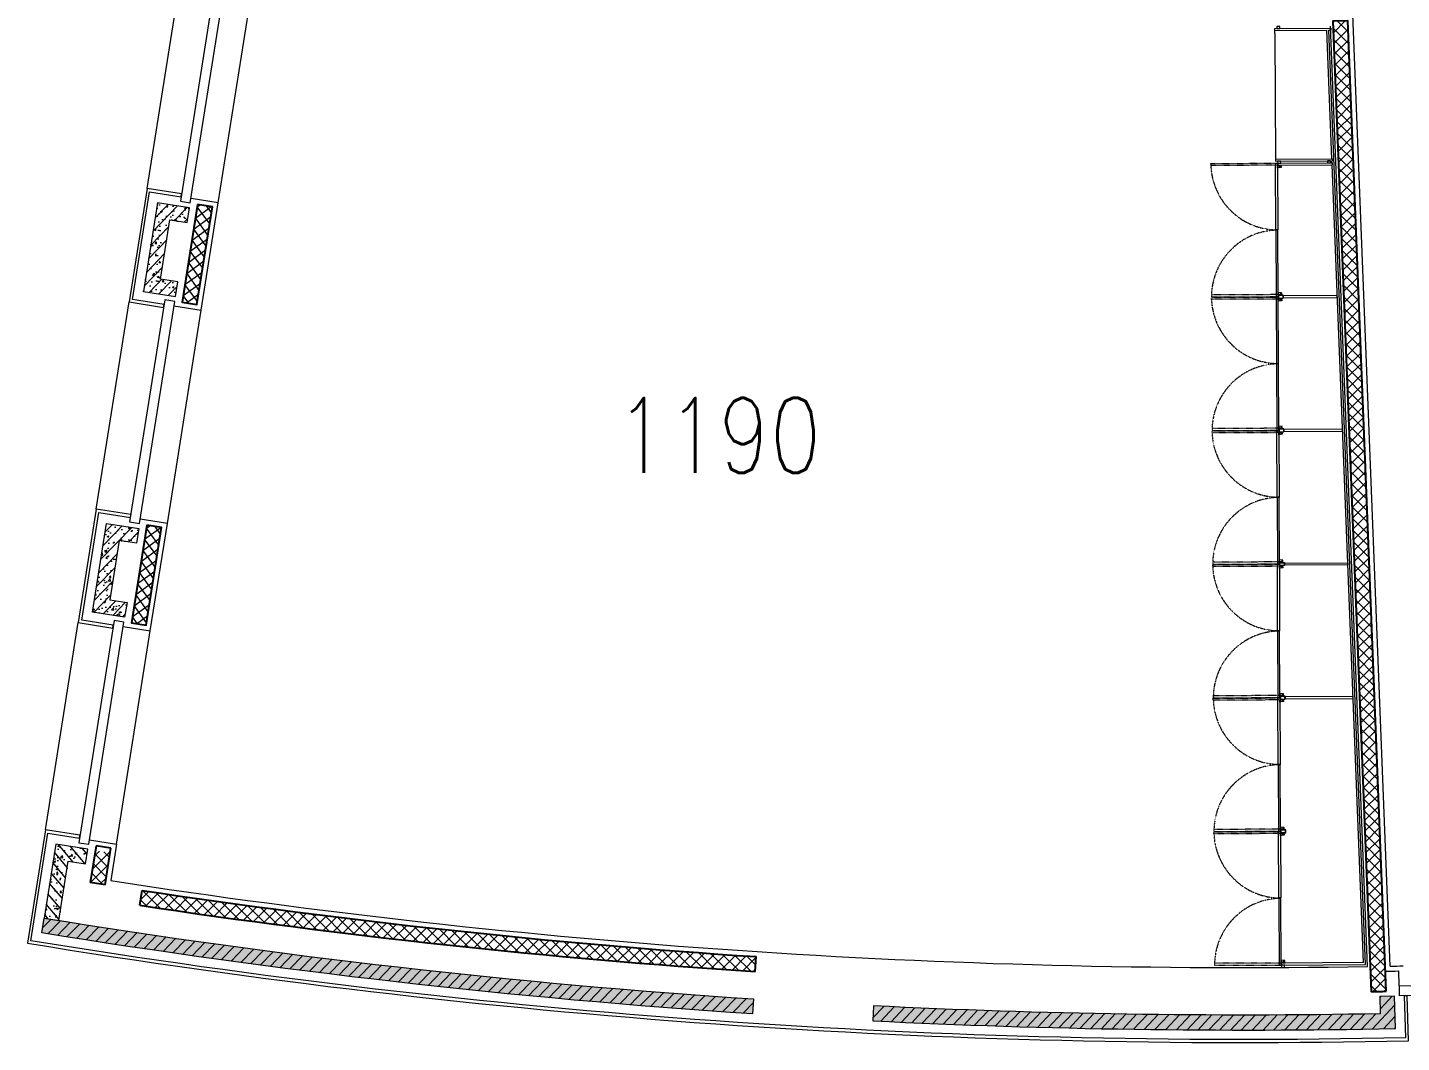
# Model space of a CAD drawing. Header units: inches. Extents: x 13084 to 220150, y 6494 to 167180.
# Drawn here: x 75946 to 89693, y 18680 to 28839 of the extents above; entities that cross this region are included whole.
import ezdxf
from ezdxf.enums import TextEntityAlignment as Align

# ---------------------------------------------------------------- set-up
doc = ezdxf.new("R2010")
doc.units = ezdxf.units.IN
doc.header["$MEASUREMENT"] = 0
doc.linetypes.add('Ground Floor$0$HIDDEN', pattern=[0.375, 0.25, -0.125])
for name, color, linetype, lineweight in [('Ground Floor$0$A-G250-G-Walls-Low-Level', 8, 'Continuous', 15), ('Ground Floor$0$A-G250-G-Walls-Precast-Concrete', 7, 'Continuous', 15), ('Ground Floor$0$A-G250-M-Walls-Blockwork', 7, 'Continuous', 25), ('Ground Floor$0$A-G252-H-Internal-Walls', 251, 'Continuous', 9), ('Ground Floor$0$A-G262-H-Precast-Panel', 251, 'Continuous', 5), ('Ground Floor$0$A-G312-M-Wall-Cladding-Panel', 7, 'Continuous', 9), ('Ground Floor$0$A-G312-M-Wall-Finish-Plaster', 7, 'Continuous', 15), ('Ground Floor$0$A-G321-M-Window', 251, 'Continuous', 9), ('Ground Floor$0$A-G4-M-Furniture-Built-In', 251, 'Continuous', 9), ('Ground Floor$0$Z-Z001-S-Room-Name-Identification-250', 7, 'Continuous', 15)]:
    doc.layers.add(name, color=color, linetype=linetype, lineweight=lineweight)
doc.styles.add('Ground Floor$0$Tag-RomanS', font='romans.shx', dxfattribs={"width": 0.8})
pattern_1 = [(45, (31615.2386858852, 164129.5694537289), (-56.1266007566822, 56.12660075668221), []), (135, (31615.2386858852, 164129.5694537289), (-56.12660075668221, -56.1266007566822), [])]
pattern_2 = [(215.999999999308, (77199.88707876198, 22795.01574366921), (-46.65545439993952, 64.2157239290749), []), (125.999999999308, (77199.88707876198, 22795.01574366921), (64.2157239290749, 46.65545439993952), [])]
pattern_3 = [(49.99999999999999, (31615.2386858852, 164129.5694537289), (182.184668996004, -15.93908553890309), [19.05, -209.55]), (355, (31615.2386858852, 164129.5694537289), (-35.24282597566699, 191.05664288218), [15.24, -167.64]), (100.451, (31630.4206858852, 164128.2412037289), (146.9425016659592, 175.1166878202919), [16.19, -178.09]), (46.18420000000002, (31615.2386858852, 164180.3694537289), (271.0790408921299, -42.04232793272715), [28.575, -314.3249999999999]), (96.6356, (31637.8285858852, 164176.8659537289), (237.4042344662371, 247.4255558900492), [24.285, -267.135]), (351.1840000000001, (31615.2386858852, 164180.3694537289), (237.4046058139339, 247.4251178605977), [22.86, -251.46]), (21, (31640.6386858852, 164167.6694537289), (151.6148798353833, -102.2655185167625), [19.05, -209.55]), (326.0000000000001, (31640.6386858852, 164167.6694537289), (61.80202834764707, 184.1879661223193), [15.24, -167.64]), (71.4514, (31653.2731858852, 164159.1473537289), (213.4164907701245, 81.92285771605745), [16.19, -178.09]), (37.50000000000001, (31615.2386858852, 164129.5694537289), (3.088603250591817, 84.55503887315311), [0, -165.608, 0, -170.18, 0, -168.275]), (7.499999999999999, (31615.2386858852, 164129.5694537289), (66.81966251030575, 100.1805748181195), [0, -97.02799999999999, 0, -161.798, 0, -64.135]), (327.5, (31558.5966858852, 164129.5694537289), (135.5905951668714, -5.728743992673458), [0, -63.5, 0, -198.12, 0, -262.89]), (317.5, (31533.1966858852, 164129.5694537289), (148.129181386018, 25.42649103333301), [0, -82.55, 0, -131.572, 0, -186.69])]
pattern_4 = [(46, (31615.2386858852, 164129.5694537289), (-57.09759665188042, 55.13850815518291), [])]

# ---------------------------------------------------------------- blocks, each defined once
blk = doc.blocks.new('Ground Floor$0$tag-roomname')
at = {"lineweight": 18, "ltscale": 0.01, "style": 'Ground Floor$0$Tag-RomanS', "width": 0.8}
blk.add_attdef('ROOM_NO_2', text='', height=3, dxfattribs=at).set_placement((-6.707523425575346e-12, 1.61168281859284), align=Align.MIDDLE_CENTER)
at = {"linetype": 'ByBlock', "lineweight": 13, "ltscale": 0.01, "style": 'Ground Floor$0$Tag-RomanS', "width": 0.8, "flags": 1}
for tag, p in [('ROOM_NAME_1', (-6.02540239924565e-12, -2.287525053430301)), ('AREA', (-6.02540239924565e-12, -5.744039249906365))]:
    blk.add_attdef(tag, text='', height=2.8, dxfattribs=at).set_placement(p, align=Align.MIDDLE_CENTER)
blk = doc.blocks.new('Ground Floor$0$A$C647553F4')
for p, q in [((1.999999999992724, 0), (0, 0)), ((2, -20.79523597040679), (1.999999999992724, 0)), ((2, -20.79523597040679), (0, -20.79523597040679)), ((17.43575404337025, -7.647512015653774), (1.999999999992724, -7.64751201566105)), ((17.43575404337025, -12.56112209789717), (2, -12.56112209789717)), ((5, -36.08501475272351), (29.8715080867405, -36.08501475272351)), ((4.999999999992724, -39.21001475272351), (5, -36.08501475272351)), ((10.17399289176683, -12.56112209789717), (7.601248866441892, -36.08501475272351)), ((11.18544759857468, -3.312882975005778), (10.71138103442354, -7.647512015653774)), ((11.18575404337025, -3.307262309506768), (23.68575404337025, -3.307262309506768)), ((13.05455135922966, -5.458674675843213), (21.30447264556278, -5.458674675785005)), ((13.05455135923694, -7.647512015653774), (13.05455135922966, -5.458674675843213)), ((13.05455135922966, -15.33656129468), (13.05455135922966, -12.56112209789717)), ((21.30447264556278, -15.33656129462179), (13.05455135922966, -15.33656129468)), ((21.30447264556278, -5.458674675785005), (21.30447264556278, -15.33656129462179)), ((23.68606048816582, -3.312882975005778), (27.27025922029861, -36.08501475272351)), ((29.87150808674778, -39.21001475272351), (29.8715080867405, -36.08501475272351))]:
    blk.add_line(p, q)
at = {"elevation": -5.988929617015834e-10}
blk.add_lwpolyline([(5, -36.08501475272351), (29.87150808674778, -36.08501475272351), (29.87150808674778, -39.21001475272351), (5, -39.21001475272351)], close=True, dxfattribs=at)
blk.add_circle((17.43575404337025, -10.10431705677183), 2.456805041121697)
blk = doc.blocks.new('Ground Floor$0$A$C05DB4EB2')
h = blk.add_hatch(color=256)
h.paths.add_polyline_path([(-13, -48), (13, -48), (13, -2), (-13, -2)], flags=16)
h.paths.add_polyline_path([(-15, -50), (15, -50), (15, 0), (-15, 0)])
for points in [[(-15, -50), (15, -50), (15, 0), (-15, 0)], [(-13, -48), (13, -48), (13, -2), (-13, -2)]]:
    blk.add_lwpolyline(points, close=True)

msp = doc.modelspace()

# ---------------------------------------------------------------- hatches: boundary and pattern name
at = {"layer": 'Ground Floor$0$A-G252-H-Internal-Walls'}
h = msp.add_hatch(dxfattribs=at)
h.set_pattern_fill('ANSI37', color=256, scale=25, style=0)
h.set_pattern_definition(pattern_1)
edge = h.paths.add_edge_path()
edge.add_line((89538.7258999056, 19192.39492843713), (89157.09728635976, 28905.49175339623))
edge.add_line((89157.09728635976, 28905.49175339623), (89007.05304899403, 28903.67204787454))
edge.add_line((89007.05304899404, 28903.67204787454), (89388.71660008575, 19189.6860029939))
edge.add_arc((88123.09064921486, 93429.72364630463), 74250.8248999815, 270.9766697867854, 271.0924436189006)
h = msp.add_hatch(dxfattribs=at)
h.set_pattern_fill('ANSI37', color=256, scale=25, style=0)
h.set_pattern_definition(pattern_2)
h.paths.add_polyline_path([(77648.76105718405, 27067.39647944254), (77493.89093678261, 26089.58502225604), (77642.0441878716, 26066.1198524982), (77796.91430827302, 27043.9313096847)])
h = msp.add_hatch(dxfattribs=at)
h.set_pattern_fill('ANSI37', color=256, scale=25, style=0)
h.set_pattern_definition(pattern_2)
h.paths.add_polyline_path([(77140.34904576468, 23857.40937251534), (76985.47892536313, 22879.59791532875), (77133.63217645214, 22856.13274557091), (77288.5022968537, 23833.94420275753)])
h = msp.add_hatch(dxfattribs=at)
h.set_pattern_fill('ANSI37', color=256, scale=25, style=0)
h.set_pattern_definition(pattern_1)
h.paths.add_polyline_path([(76773.05073450769, 20579.51112050842), (76624.89748341875, 20602.97629026623), (76574.06220781797, 20282.01499196814), (76722.26224918052, 20258.84524437092)])
h = msp.add_hatch(dxfattribs=at)
h.set_pattern_fill('ANSI37', color=256, scale=25, style=0)
h.set_pattern_definition(pattern_1)
h.paths.add_polyline_path([(77091.99748211593, 20201.55605480156), (77069.02932059023, 20053.32325648371, 0.02082257046494336), (83227.53226491177, 19389.46525280239), (83237.38640247175, 19539.14122272722, -0.02082019355168807)])
at = {"layer": 'Ground Floor$0$A-G262-H-Precast-Panel'}
h = msp.add_hatch(dxfattribs=at)
h.set_pattern_fill('AR-CONC', color=256, style=0)
h.set_pattern_definition(pattern_3)
h.paths.add_polyline_path([(77426.85386206442, 26145.76358248273), (77450.31903181998, 26293.91683357206), (77277.47357221361, 26321.29286495384), (77371.33425123576, 26913.9058693104), (77544.17971084207, 26886.5298379286), (77567.64488059765, 27034.68308901796), (77246.64616990376, 27085.52429015507), (77105.85515137052, 26196.60478361981)])
h = msp.add_hatch(dxfattribs=at)
h.set_pattern_fill('ANSI31', color=256, scale=25, angle=1, style=0)
h.set_pattern_definition(pattern_4)
h.paths.add_polyline_path([(77426.85386206442, 26145.76358248273), (77450.31903181998, 26293.91683357206), (77277.47357221361, 26321.29286495384), (77371.33425123576, 26913.9058693104), (77544.17971084207, 26886.5298379286), (77567.64488059765, 27034.68308901796), (77246.64616990376, 27085.52429015507), (77105.85515137052, 26196.60478361981)])
h = msp.add_hatch(dxfattribs=at)
h.set_pattern_fill('AR-CONC', color=256, style=0)
h.set_pattern_definition(pattern_3)
h.paths.add_polyline_path([(76918.44185069403, 22935.77647554767), (76597.44314000018, 22986.61767668478), (76738.2341585334, 23875.53718322012), (77059.23286922729, 23824.69598208301), (77035.76769947172, 23676.54273099368), (76862.92223986544, 23703.91876237551), (76769.06156084331, 23111.30575801883), (76941.90702044958, 23083.92972663703)])
h = msp.add_hatch(dxfattribs=at)
h.set_pattern_fill('ANSI31', color=256, scale=25, angle=1, style=0)
h.set_pattern_definition(pattern_4)
h.paths.add_polyline_path([(76918.44185069403, 22935.77647554767), (76597.44314000018, 22986.61767668478), (76738.2341585334, 23875.53718322012), (77059.23286922729, 23824.69598208301), (77035.76769947172, 23676.54273099368), (76862.92223986544, 23703.91876237551), (76769.06156084331, 23111.30575801883), (76941.90702044958, 23083.92972663703)])
h = msp.add_hatch(dxfattribs=at)
h.set_pattern_fill('AR-CONC', color=256, style=0)
h.set_pattern_definition(pattern_3)
h.paths.add_polyline_path([(76550.82085785689, 20614.70887514795), (76229.82214716307, 20665.55007628503), (76112.60693426544, 19925.48234829481), (76260.68162722171, 19901.52118203443), (76354.51022849552, 20493.93165544036), (76527.35568810134, 20466.55562405859)])
h = msp.add_hatch(dxfattribs=at)
h.set_pattern_fill('ANSI31', color=256, scale=25, angle=85, style=0)
h.set_pattern_definition([(130, (31615.2386858852, 164129.5694537289), (-60.80477767256888, -51.02126651886906), [])])
h.paths.add_polyline_path([(76550.82085785689, 20614.70887514795), (76229.82214716307, 20665.55007628503), (76112.60693426544, 19925.48234829481), (76260.68162722171, 19901.52118203443), (76354.51022849552, 20493.93165544036), (76527.35568810134, 20466.55562405859)])
h = msp.add_hatch(dxfattribs=at)
h.set_pattern_fill('AR-CONC', color=256, style=0)
h.set_pattern_definition(pattern_3)
edge = h.paths.add_edge_path()
edge.add_arc((88115.19538056565, 93628.04797651953), 74823.47940238347, 260.7509822647522, 266.2332405869113, ccw=False)
edge.add_line((76089.14341063701, 19777.33949044286), (76112.60693426544, 19925.48234829481))
edge.add_arc((88115.23868592035, 93629.56945364954), 74674.999999997, 260.7506369316951, 266.2332840357164)
edge.add_line((83209.5205372436, 19115.88242606181), (83199.66639968457, 18966.20645615089))
h = msp.add_hatch(dxfattribs=at)
h.set_pattern_fill('ANSI31', color=256, scale=25, angle=1, style=0)
h.set_pattern_definition(pattern_4)
edge = h.paths.add_edge_path()
edge.add_arc((88115.19538056565, 93628.04797651953), 74823.47940238347, 260.7509822647522, 266.2332405869113, ccw=False)
edge.add_line((76089.14341063701, 19777.33949044286), (76112.60693426544, 19925.48234829481))
edge.add_arc((88115.23868592035, 93629.56945364954), 74674.999999997, 260.7506369316951, 266.2332840357164)
edge.add_line((83209.5205372436, 19115.88242606181), (83199.66639968457, 18966.20645615089))
h = msp.add_hatch(dxfattribs=at)
h.set_pattern_fill('AR-CONC', color=256, style=0)
h.set_pattern_definition(pattern_3)
edge = h.paths.add_edge_path()
edge.add_line((89633.84118906719, 18819.97255642657), (89624.40827597602, 19144.83827673685))
edge.add_line((89624.40827597602, 19144.83827673685), (89474.42903161317, 19141.94619392612))
edge.add_line((89474.42903161315, 19141.94619392612), (89479.50788015968, 18967.03269949686))
edge.add_arc((88115.23868592047, 93629.56945364966), 74674.9999999971, 267.15616907485344, 271.0468190950018, ccw=False)
edge.add_line((84410.32547608331, 19046.53356004218), (84402.88334340014, 18896.7171358499))
edge.add_arc((88115.19538056588, 93628.04797653134), 74823.47940239527, 267.1561443915725, 271.1629765957144)
h = msp.add_hatch(dxfattribs=at)
h.set_pattern_fill('ANSI31', color=256, scale=25, angle=2, style=0)
h.set_pattern_definition([(47, (31615.2386858852, 164129.5694537289), (-58.05120006602165, 54.13361982996081), [])])
edge = h.paths.add_edge_path()
edge.add_line((89633.84118906719, 18819.97255642657), (89624.40827597602, 19144.83827673685))
edge.add_line((89624.40827597602, 19144.83827673685), (89474.42903161317, 19141.94619392612))
edge.add_line((89474.42903161315, 19141.94619392612), (89479.50788015968, 18967.03269949686))
edge.add_arc((88115.23868592047, 93629.56945364966), 74674.9999999971, 267.15616907485344, 271.0468190950018, ccw=False)
edge.add_line((84410.32547608331, 19046.53356004218), (84402.88334340014, 18896.7171358499))
edge.add_arc((88115.19538056588, 93628.04797653134), 74823.47940239527, 267.1561443915725, 271.1629765957144)

# ---------------------------------------------------------------- linework, layer by layer
at = {"layer": 'Ground Floor$0$A-G250-G-Walls-Low-Level'}
for p, q in [((77142.73943545895, 27228.53964085915), (77471.25344864638, 29302.69548905129)), ((77854.12044847518, 27085.49400348376), (78192.01889298782, 29218.90081916517)), ((76634.32742408858, 24018.55253392417), (76962.84143727603, 26092.70838211631)), ((77345.7084371048, 23875.50689654882), (77683.60688161747, 26008.91371223025)), ((76125.91541271824, 20808.56542698911), (76454.42942590568, 22882.72127518125)), ((76837.29642573444, 20665.51978961375), (77175.1948702471, 22798.92660529516))]:
    msp.add_line(p, q, dxfattribs=at)
at = {"layer": 'Ground Floor$0$A-G250-G-Walls-Precast-Concrete'}
for points in [[(77426.85386206442, 26145.76358248273), (77450.31903181998, 26293.91683357206), (77277.47357221361, 26321.29286495384), (77371.33425123576, 26913.9058693104), (77544.17971084207, 26886.5298379286), (77567.64488059765, 27034.68308901796), (77246.64616990376, 27085.52429015507), (77105.85515137052, 26196.60478361981)], [(76918.44185069403, 22935.77647554767), (76597.44314000018, 22986.61767668478), (76738.2341585334, 23875.53718322012), (77059.23286922729, 23824.69598208301), (77035.76769947172, 23676.54273099368), (76862.92223986544, 23703.91876237551), (76769.06156084331, 23111.30575801883), (76941.90702044958, 23083.92972663703)], [(76550.82085785689, 20614.70887514795), (76229.82214716307, 20665.55007628503), (76112.60693426544, 19925.48234829481), (76260.68162722171, 19901.52118203443), (76354.51022849552, 20493.93165544036), (76527.35568810134, 20466.55562405859)]]:
    msp.add_lwpolyline(points, close=True, dxfattribs=at)
for points in [[(83199.66637092849, 18966.20601937038, -0.02392542815427956), (76089.14341063701, 19777.33949044286), (76112.60693426544, 19925.48234829481, 0.02392712550629315), (83209.5205372436, 19115.88242606181), (83199.66639968459, 18966.20645615089)], [(89633.84118906719, 18819.97255642657), (89624.40827597602, 19144.83827673685), (89474.42903161315, 19141.94619392612), (89479.50788015968, 18967.03269949686, -0.01697779419909889), (84410.32547608331, 19046.53356004218), (84402.88334340014, 18896.7171358499, 0.01748488514093366), (89633.8409246499, 18819.98166285027)]]:
    msp.add_lwpolyline(points, format="xyb", dxfattribs=at)
at = {"layer": 'Ground Floor$0$A-G250-M-Walls-Blockwork'}
for p, q in [((76631.93703434519, 20647.42226559666), (76574.06220781797, 20282.01499196814)), ((76780.09028543414, 20623.95709583882), (76631.93703434519, 20647.42226559666)), ((76722.26224918054, 20258.84524437092), (76780.09028543414, 20623.95709583882)), ((76722.26224918054, 20258.84524437092), (76574.06220781797, 20282.01499196814)), ((77069.02932059023, 20053.32325648371), (77091.99748211593, 20201.55605480156)), ((83227.53226491177, 19389.46525280239), (83237.38640247175, 19539.14122272722))]:
    msp.add_line(p, q, dxfattribs=at)
at = {"layer": 'Ground Floor$0$A-G250-M-Walls-Blockwork', "elevation": -2.55345262708211e-09}
msp.add_lwpolyline([(89538.7258999056, 19192.39492843713), (89157.09728635976, 28905.49175339623), (89007.05304899404, 28903.67204787454), (89388.71660008574, 19189.6860029939, 0.0005051586824849621)], format="xyb", close=True, dxfattribs=at)
at = {"layer": 'Ground Floor$0$A-G250-M-Walls-Blockwork'}
for points in [[(77648.76105718405, 27067.39647944254), (77493.89093678261, 26089.58502225604), (77642.0441878716, 26066.1198524982), (77796.91430827302, 27043.9313096847)], [(77140.34904576468, 23857.40937251534), (76985.47892536313, 22879.59791532875), (77133.63217645214, 22856.13274557091), (77288.5022968537, 23833.94420275753)]]:
    msp.add_lwpolyline(points, close=True, dxfattribs=at)
for radius, start in [(74250.8248999847, 261.4623364500744), (74400.8248999847, 261.4617919378388)]:
    msp.add_arc((88115.2386860681, 93629.5694535561), radius, start, 266.2332840355989, dxfattribs=at)
at = {"layer": 'Ground Floor$0$A-G312-M-Wall-Cladding-Panel'}
for points in [[(77488.43035466768, 27173.78757809612), (77142.73943545895, 27228.53964085915), (76962.83980069812, 26092.69804916999), (77308.5307198752, 26037.94598641197), (77313.22375382631, 26067.57663662985), (76997.16348486627, 26117.63566543689), (77167.67705172652, 27194.21595669002), (77483.73732071658, 27144.15692787824)], [(76980.01834329733, 23963.8004711612), (76634.32742412026, 24018.55253391917), (76454.42942590569, 22882.72127518125), (76800.1187085048, 22827.95887947694), (76804.81262813494, 22857.58938940347), (76488.75296979866, 22907.65800578013), (76659.26504038702, 23984.22884975019), (76975.32530934623, 23934.16982094332)]]:
    msp.add_lwpolyline(points, close=True, dxfattribs=at)
msp.add_lwpolyline([(89719.37573632252, 19147.41381183898), (89731.58060376003, 18727.00715566016, -0.04609800002587396), (75980.52362690866, 19698.82422247968), (76150.85302898486, 20774.24174282013), (76466.91329797586, 20724.1827140082), (76471.60633192697, 20753.81336422608), (76125.91541271824, 20808.56542698911), (75946.22710723805, 19674.05811610658, 0.0462987500690141), (89762.44502476591, 18697.67229845392), (89749.36835773263, 19148.0274341332)], format="xyb", close=True, dxfattribs=at)
at = {"layer": 'Ground Floor$0$A-G312-M-Wall-Finish-Plaster'}
for p, q in [((89578.87888137907, 19444.00015966923, 2.038957762842014e-09), (89152.95692193796, 30284.43791796389, -2.923238939259597e-09)), ((89353.85916890451, 19440.08344315237), (88984.00733167413, 28853.44129525285, -2.92610099465942e-09)), ((77854.12044847518, 27085.49400348376), (77582.50615477611, 27128.51348137457)), ((77683.60688161748, 26008.91371223022), (77854.12044847518, 27085.49400348376)), ((77411.99258788583, 26051.93319012615), (77683.60688161748, 26008.91371223022)), ((77345.7084371374, 23875.50689654364), (77074.09414340577, 23918.52637443956)), ((77175.19487024713, 22798.92660529519), (77345.7084371374, 23875.50689654364)), ((76903.5805765155, 22841.94608319108), (77175.19487024713, 22798.92660529519)), ((76565.68213203544, 20708.5392675045), (76837.29642559649, 20665.51978963561)), ((76837.29642559649, 20665.51978963561), (76779.5227845739, 20300.75137915235)), ((89662.14352191373, 19395.68665514234, 2.038957762842014e-09), (89666.48100431345, 19246.30551164004)), ((89671.47889787203, 19246.45063220098, 2.038957762825073e-09), (89666.48100431345, 19246.30551164004, 1.591130637762197e-08))]:
    msp.add_line(p, q, dxfattribs=at)
for centre, radius, start, end in [((88115.2386860681, 93629.5694535561), 74199.8248999847, 261.2123505740823, 270.9564850394864), ((88042.01506264397, 96875.2725083925, 2.038957762842013e-09), 77496.52276209368, 271.1008074657999, 271.1979025987538), ((88042.01506264397, 96875.2725083925, 2.038957762842013e-09), 77446.52276209368, 271.137063197463, 271.2346102136331)]:
    msp.add_arc(centre, radius, start, end, dxfattribs=at)
at = {"layer": 'Ground Floor$0$A-G321-M-Window'}
for points in [[(77575.46660384946, 27084.06750604775), (77927.44415018286, 29306.36627238794), (77828.67531612329, 29322.00971889164), (77476.6977697899, 27099.71095255145)], [(77067.05459247911, 23874.08039911278), (77419.0321388125, 26096.37916545296), (77320.26330475295, 26112.02261195669), (76968.28575841954, 23889.72384561651)], [(76558.64258110875, 20664.09329217771), (76910.62012744215, 22886.3920585179), (76811.85129338258, 22902.03550502163), (76459.8737470492, 20679.73673868144)]]:
    msp.add_lwpolyline(points, close=True, dxfattribs=at)
at = {"layer": 'Ground Floor$0$A-G321-M-Window', "elevation": 2.038957762825472e-09}
msp.add_lwpolyline([(89671.47889787203, 19246.45063220095), (90206.38637002805, 19257.40283959665), (90209.28901260167, 19157.43700069076), (89674.38129443879, 19146.49326567273), (89671.47889787203, 19246.45063220095)], dxfattribs=at)
at = {"layer": 'Ground Floor$0$A-G4-M-Furniture-Built-In'}
for p, q in [((88425.09008415465, 28828.37399311271, -2.910385753508954e-09), (88985.23631394486, 28830.9785506551, -2.939467749895762e-09)), ((88425.31413517104, 28780.18871399396, -2.910346860764677e-09), (88425.09008415465, 28828.37399311271, -2.910385753508954e-09)), ((88425.15675014086, 28808.37408689148, -2.92469926353138e-09), (88945.65207552715, 28810.7942763945, -2.938440345351139e-09)), ((88425.31413517104, 28780.18871399396, -2.910346860767872e-09), (88431.78448747523, 27520.66554602596, -2.910311912704608e-09)), ((88996.23825113568, 27523.29013265934, -2.513317531084159e-09), (88945.65207552715, 28810.7942763945, -2.919965974834636e-09)), ((88965.6638507398, 28810.88732677544, -2.920274310342671e-09), (88985.35563720556, 28810.97888927863, -2.939452974017767e-09)), ((89333.08246948008, 19459.45902798229), (88965.6638507398, 28810.88732677544, -2.920274310342671e-09)), ((88985.26264258209, 28830.97867307748, -2.939469116841198e-09), (88985.35563720556, 28810.97888927863, -2.939452974017742e-09)), ((88431.78448747523, 27520.66554602594, -2.910311912704608e-09), (89001.374940935, 27523.31401714424, -2.925312279862881e-09)), ((88431.78448747523, 27520.66554602594, -2.910311912704608e-09), (88431.87748209873, 27500.66576222709, -2.910295769881151e-09)), ((88431.87748209873, 27500.66576222709, -2.910295769881151e-09), (89001.46793555845, 27503.31423334542, -2.925296137039636e-09)), ((88997.25065885666, 27483.29440772699, -2.512333518299976e-09), (88996.46499175526, 27503.29097075018, -2.518649281455626e-09)), ((89001.46793555845, 27503.31423334542, -2.925296137039636e-09), (89001.374940935, 27523.31401714424, -2.9253122798631e-09)), ((88431.97047672223, 27480.66597842827, -2.910279627056849e-09), (88432.06347134571, 27460.66619462942)), ((88453.97023890093, 27480.76827251413, -2.908948508036505e-09), (89002.94627513773, 27483.32089109783, -2.875732128783129e-09)), ((88453.97022991671, 27480.77020469605, -2.910859000177698e-09), (88454.06323352443, 27460.76848871526, -3.678779775717046e-09)), ((88454.06323352443, 27460.76848871526, -2.908932365212144e-09), (89003.03926976121, 27463.32110729898, -2.875715985959382e-09)), ((89311.72610068416, 19479.35994173863), (88998.03632595808, 27463.29784470375, -2.506017755144323e-09)), ((89003.03926976121, 27463.32110729898, -2.875715985959382e-09), (89002.94627513773, 27483.32089109783, -2.875732128782803e-09)), ((88467.50889452457, 24138.96017937048, -2.908108995920295e-09), (88467.52749344926, 24134.96022261071, -2.908105767356452e-09)), ((88473.7468081388, 22797.41032457599, -2.90702616409164e-09), (88473.72820921411, 22801.41028133573, -2.907029392657179e-09)), ((88479.94752390367, 21463.86038330098, -2.905949789392368e-09), (88479.96612282837, 21459.86042654119, -2.905946560828524e-09)), ((89311.72610068416, 19479.35994173863), (88491.19277915673, 19475.54464113011)), ((88491.19277915673, 19475.54464113011), (88491.28577378021, 19455.54485733129)), ((88491.28577378021, 19455.54485733129), (89333.08246948008, 19459.45902798229))]:
    msp.add_line(p, q, dxfattribs=at)
for points, elevation in [([(88446.97099243806, 28848.48609605397), (88447.06617940485, 28828.47617715251), (88477.06585510311, 28828.61566908774), (88476.97066813632, 28848.6255879892)], -2.92610099465942e-09), ([(88453.87724427744, 27500.76805631295), (88453.97023890093, 27480.76827251413), (88483.96991459918, 27480.90776444934), (88483.8769199757, 27500.90754824816)], -2.911665193570471e-09), ([(88951.46847606139, 27503.08174678669), (88951.56147068487, 27483.08196298787), (88981.56114638312, 27483.2214549231), (88981.46815175963, 27503.22123872195)], -2.924769435620667e-09), ([(88451.97025153683, 27480.76090523376), (88455.07043728238, 26814.02295501812), (88435.07065348358, 26813.92996039463), (88431.97046773802, 27480.66791061024)], -2.910279628616833e-09), ([(88455.08903620711, 26810.02299825836), (88435.08925240824, 26809.93000363489), (88438.18013869144, 26145.19203179915), (88458.17992249031, 26145.28502642261)], -2.909728400816243e-09), ([(88438.19873761614, 26141.19207503938), (88441.28979603623, 25476.41708278176), (88461.28957983502, 25476.51007740526), (88458.19852141498, 26141.28506966287)], -2.909725172251551e-09), ([(88510.14216251785, 26153.52672596322), (88510.23515714133, 26133.52694216443), (89050.18452347253, 26136.03758870592), (89049.3988563711, 26156.03415172914)], -2.925305798444111e-09), ([(88461.30817875972, 25472.51012064549), (88441.3083949609, 25472.41712602202), (88444.39945338097, 24807.64213376437), (88464.39923717985, 24807.73512838787)], -2.908648797552279e-09), ([(88464.4178361045, 24803.7351716281), (88467.50889452457, 24138.96017937048), (88447.50911072573, 24138.86718474695), (88444.41805230566, 24803.6421770046)], -2.908118867568617e-09), ([(88470.61855186938, 23470.18523035309), (88467.52749344926, 24134.96022261071), (88447.52770965047, 24134.86722798721), (88450.61876807055, 23470.09223572962)], -2.907042492870193e-09), ([(88470.63715079408, 23466.18527359332), (88473.72820921411, 22801.41028133573), (88453.72842541532, 22801.31728671226), (88450.63736699524, 23466.09227896988)], -2.907039264305501e-09), ([(88476.8378665589, 22132.63533231837), (88473.7468081388, 22797.41032457599), (88453.74702433999, 22797.31732995249), (88456.83808276006, 22132.54233769487)], -2.90596288960538e-09), ([(88476.8564654836, 22128.63537555857), (88479.94752390367, 21463.86038330098), (88459.94774010484, 21463.76738867746), (88456.85668168476, 22128.54238093508)], -2.905959661040688e-09), ([(88483.05718124847, 20795.0854342836), (88479.96612282837, 21459.86042654119), (88459.96633902956, 21459.76743191769), (88463.05739744964, 20794.9924396601)], -2.904883286342265e-09), ([(88483.07578017317, 20791.08547752383), (88486.16683859321, 20126.31048526621), (88466.16705479441, 20126.21749064274), (88463.07599637433, 20790.99248290036)], -2.904880057777573e-09), ([(88489.28579540033, 19455.53555786898), (88486.18543751791, 20122.31052850647), (88466.18565371908, 20122.217533883), (88469.2860116015, 19455.44256324548)], -2.903802068795107e-09)]:
    msp.add_lwpolyline(points, close=True, dxfattribs=dict(at, elevation=elevation))
at = {"layer": 'Ground Floor$0$A-G4-M-Furniture-Built-In', "linetype": 'Ground Floor$0$HIDDEN', "ltscale": 0.25}
for points, elevation in [([(88452.06324616031, 27460.76112143492), (87785.32529594468, 27457.66093568938), (87785.2323013212, 27477.66071948817), (88451.97025153683, 27480.76090523376)], -2.910806330035802e-09), ([(88458.0869278668, 26165.28481022146), (87791.34897765117, 26162.18462447592), (87791.44197227465, 26142.1848406771), (88458.17992249028, 26145.28502642264)], -2.909728400816243e-09), ([(88458.29151603847, 26121.28528586403), (87791.55356582285, 26118.18510011848), (87791.46057119935, 26138.18488391727), (88458.19852141498, 26141.28506966284)], -2.909725172251551e-09), ([(88464.30624255634, 24827.73491218669), (87797.56829234071, 24824.63472644112), (87797.66128696421, 24804.63494264233), (88464.39923717982, 24807.73512838793)], -2.908648797552279e-09), ([(88464.51083072802, 24783.73538782928), (87797.77288051239, 24780.63520208371), (87797.6798858889, 24800.6349858825), (88464.41783610453, 24803.73517162807)], -2.908645568987588e-09), ([(88470.52555724588, 23490.18501415191), (87803.78760703026, 23487.0848284064), (87803.88060165376, 23467.08504460761), (88470.61855186937, 23470.18523035312)], -2.907569194288315e-09), ([(88470.73014541756, 23446.18548979453), (87803.99219520194, 23443.08530404899), (87803.89920057844, 23463.08508784781), (88470.63715079408, 23466.18527359332)], -2.907565965723624e-09), ([(88476.74487193543, 22152.63511611719), (87810.0069217198, 22149.53493037165), (87810.0999163433, 22129.53514657283), (88476.83786655893, 22132.6353323184)], -2.90648959102435e-09), ([(88476.9494601071, 22108.63559175975), (87810.21150989148, 22105.53540601418), (87810.118515268, 22125.535189813), (88476.85646548362, 22128.63537555854)], -2.906486362459659e-09), ([(88482.96418662497, 20815.08521808241), (87816.22623640935, 20811.98503233684), (87816.31923103284, 20791.98524853805), (88483.05718124847, 20795.08543428362)], -2.905409987760387e-09), ([(88483.16877479666, 20771.08569372504), (87816.43082458104, 20767.98550797944), (87816.33782995754, 20787.98529177823), (88483.07578017317, 20791.08547752383)], -2.905406759195696e-09)]:
    msp.add_lwpolyline(points, close=True, dxfattribs=dict(at, elevation=elevation))
at = {"layer": 'Ground Floor$0$A-G4-M-Furniture-Built-In'}
for points in [[(88516.36147720739, 24815.97682792848), (88516.45447183088, 24795.97704412963), (89102.72853904526, 24798.70309040553), (89101.94287194387, 24818.69965342872)], [(88522.67378652043, 23458.42714609488), (88522.58079189694, 23478.42692989373), (89154.4868875166, 23481.3651551283), (89155.27255461803, 23461.36859210511)], [(88528.80010658648, 22140.87703185901), (88528.89310120998, 22120.87724806019), (89207.81657019076, 22124.03409380469), (89207.03090308937, 22144.0306568279)], [(88491.28577378021, 19455.54485733129), (88491.40388091402, 19430.71672960906), (88521.40355661226, 19430.85622154429), (88521.28544947847, 19455.68434926649)]]:
    msp.add_lwpolyline(points, close=True, dxfattribs=at)
at = {"layer": 'Ground Floor$0$A-G4-M-Furniture-Built-In', "linetype": 'Ground Floor$0$HIDDEN', "ltscale": 0.25}
msp.add_lwpolyline([(88489.19280077687, 19475.53534166777), (87822.45485056125, 19472.43515592226), (87822.54784518474, 19452.43537212341), (88489.28579540036, 19455.53555786898)], close=True, dxfattribs=at)
for centre, radius, start, end in [((88452.75595072366, 27481.5539452126, -1.541251764718402e-09), 667.8581846790121, 182.0502268705773, 268.4825949936002), ((88459.03446541535, 26142.38019055128, -1.541251764718402e-09), 667.9791360319128, 92.05433609299202, 178.3010295938549), ((88459.02601426982, 26144.19772663293, -1.541251764718402e-09), 667.9791360319128, 182.2317922713364, 268.4784857712795), ((88465.2537801049, 24804.8302925165, -1.541251764718402e-09), 667.9791360319128, 92.05433609299202, 178.3010295938549), ((88465.24532895937, 24806.64782859816, -1.541251764718402e-09), 667.9791360319128, 182.2317922713364, 268.4784857712795), ((88471.47309479446, 23467.28039448179, -1.541251764718402e-09), 667.9791360319128, 92.05433609299202, 178.3010295938549), ((88471.46464364891, 23469.09793056344, -1.541251764718402e-09), 667.9791360319128, 182.2317922713364, 268.4784857712795), ((88477.692409484, 22129.73049644704, -1.541251764718402e-09), 667.9791360319128, 92.05433609299202, 178.3010295938549), ((88477.68395833846, 22131.54803252866, -1.541251764718402e-09), 667.9791360319128, 182.2317922713364, 268.4784857712795), ((88483.91172417355, 20792.18059841223, -1.541251764718402e-09), 667.9791360319128, 92.05433609299202, 178.3010295938549), ((88483.903273028, 20793.99813449392, -1.541251764718402e-09), 667.9791360319128, 182.2317922713364, 268.4784857712795), ((88490.1310388631, 19454.63070037751, -1.541251764718402e-09), 667.9791360319128, 92.05433609299202, 178.3010295938549)]:
    msp.add_arc(centre, radius, start, end, dxfattribs=at)
at = {"layer": 'Ground Floor$0$A-G4-M-Furniture-Built-In'}
msp.add_point((88459.41792031704, 26177.15296252078, -2.908825109718288e-09), dxfattribs=at)

# ---------------------------------------------------------------- block references
at = {"layer": 'Ground Floor$0$A-G4-M-Furniture-Built-In', "rotation": 270.2664109320137}
for name, p in [('Ground Floor$0$A$C647553F4', (88491.27284603471, 27460.94150528088)), ('Ground Floor$0$A$C647553F4', (88497.46855881042, 26128.46752622156, -1.541262930524621e-09)), ('Ground Floor$0$A$C05DB4EB2', (88510.1886598296, 26143.52683406378, -1.541262930524621e-09)), ('Ground Floor$0$A$C647553F4', (88503.68787349996, 24790.91762818681, 1.384838064131586e-09)), ('Ground Floor$0$A$C05DB4EB2', (88516.40797451914, 24805.97693602904, 1.384838064131586e-09)), ('Ground Floor$0$A$C647553F4', (88509.9071881895, 23453.36773015207, 1.384838064131586e-09)), ('Ground Floor$0$A$C05DB4EB2', (88528.84660389823, 22130.8771399596, 1.384838064131586e-09)), ('Ground Floor$0$A$C647553F4', (88516.12650287905, 22115.81783211732, 1.384838064131586e-09)), ('Ground Floor$0$A$C647553F4', (88522.34581756861, 20778.26793408251, 1.384838064131586e-09)), ('Ground Floor$0$A$C05DB4EB2', (88535.06591858779, 20793.3272419248, 1.384838064131586e-09))]:
    msp.add_blockref(name, p, dxfattribs=at)
at = {"layer": 'Ground Floor$0$A-G4-M-Furniture-Built-In', "xscale": -1, "rotation": 270.2664109320137}
for name, p in [('Ground Floor$0$A$C647553F4', (88497.32906687519, 26158.46720191982, -1.541262930524621e-09)), ('Ground Floor$0$A$C647553F4', (88503.54838156473, 24820.91730388507, 1.384838064131586e-09)), ('Ground Floor$0$A$C647553F4', (88509.76769625428, 23483.36740585027, 1.384838064131586e-09)), ('Ground Floor$0$A$C05DB4EB2', (88522.6272892087, 23468.42703799432, 1.384838064131586e-09)), ('Ground Floor$0$A$C647553F4', (88515.98701094382, 22145.81750781558, 1.384838064131586e-09)), ('Ground Floor$0$A$C647553F4', (88522.20632563336, 20808.26760978077, 1.384838064131586e-09)), ('Ground Floor$0$A$C647553F4', (88528.40239166704, 19475.71765769573, 1.384838064131586e-09))]:
    msp.add_blockref(name, p, dxfattribs=at)
at = {"layer": 'Ground Floor$0$Z-Z001-S-Room-Name-Identification-250'}
ref = msp.add_blockref('Ground Floor$0$tag-roomname', (82858.83952559787, 24353.2875813171), dxfattribs=dict(at, xscale=250, yscale=250, zscale=250))
ref.add_attrib('ROOM_NO_2', '1190', dxfattribs={"layer": '0', "lineweight": 18, "ltscale": 0.01, "height": 750, "style": 'Ground Floor$0$Tag-RomanS', "width": 0.8000000000000002}).set_placement((82858.8395255962, 24756.20828596531), align=Align.MIDDLE_CENTER)

doc.saveas('drawing.dxf')
